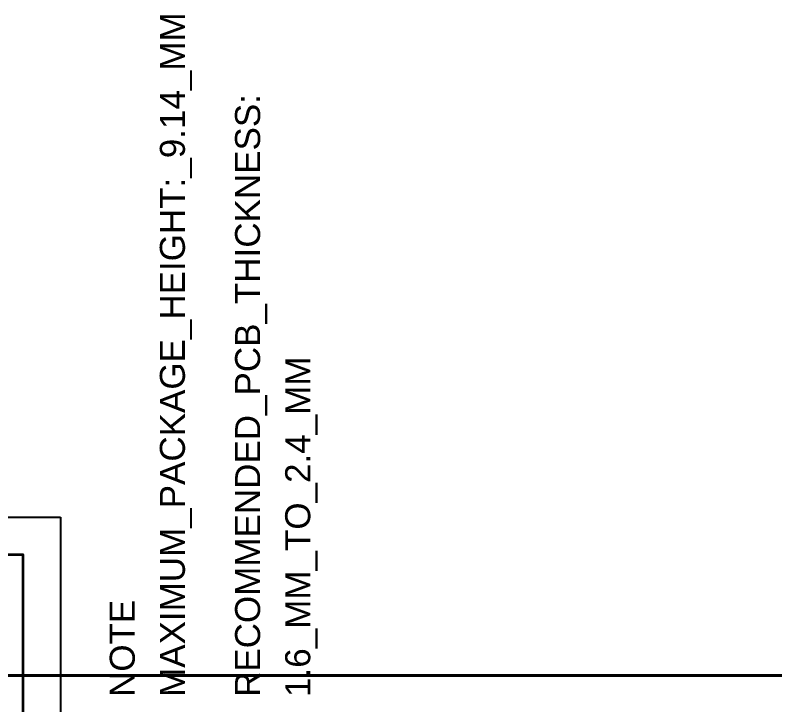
# Model space of a CAD drawing. Header units: inches. Extents: x -1.3 to 11.9, y -6.8 to 4.2.
# Drawn here: x 4.058 to 5.573, y 2.872 to 4.248 of the extents above; entities that cross this region are included whole.
import ezdxf

# ---------------------------------------------------------------- set-up
doc = ezdxf.new("R2010")
doc.units = ezdxf.units.IN
doc.header["$MEASUREMENT"] = 0
for name, color, linetype in [('AB', 56, 'Continuous'), ('Board', 76, 'Continuous'), ('FAB_DWG_INFO', 1, 'Continuous'), ('PCB_Table', 56, 'Continuous'), ('POT_INFO', 56, 'Continuous')]:
    doc.layers.add(name, color=color, linetype=linetype)
doc.styles.add('Arial', font='', dxfattribs={"height": 0.2})
doc.styles.get('Arial').set_extended_font_data('Arial')

# ---------------------------------------------------------------- blocks, each defined once
blk = doc.blocks.new('CON_1053141204_320')
at = {"layer": 'AB'}
for p, q in [((0.1927, 0.1375), (0.1927, -0.6896)), ((0.1927, -0.6896), (-0.2911, -0.6896))]:
    blk.add_line(p, q, dxfattribs=at)
at = {"layer": 'POT_INFO'}
for p, q in [((0.1177, -0.6146), (0.1177, 0.0625)), ((-0.2161, -0.6146), (0.1177, -0.6146))]:
    blk.add_line(p, q, dxfattribs=at)
for points in [[(0.1177, 0.0625, 0.005, 0.005, 0), (0.1177, -0.6146, 0.005, 0.005, 0)], [(-0.2161, -0.6146, 0.005, 0.005, 0), (0.1177, -0.6146, 0.005, 0.005, 0)]]:
    blk.add_lwpolyline(points, format="xyseb", dxfattribs=at)
blk.add_lwpolyline([(0.1165, -0.6146, 0.0025, 0.0025, 1), (0.119, -0.6146, 0.0025, 0.0025, 1)], format="xyseb", close=True, dxfattribs=at)
blk.add_lwpolyline([(0.1165, -0.6146, 0.0025, 0.0025, 1), (0.119, -0.6146, 0.0025, 0.0025, 1)], format="xyseb", close=True, dxfattribs=at)
at = {"layer": 'Board', "style": 'Arial'}
for s, p in [('NOTE', (-0.1661, -0.8375)), ('MAXIMUM_PACKAGE_HEIGHT:_9.14_MM', (-0.1661, -0.9375)), ('RECOMMENDED_PCB_THICKNESS:', (-0.1661, -1.0875)), ('1.6_MM_TO_2.4_MM', (-0.1661, -1.1875))]:
    blk.add_text(s, height=0.05, dxfattribs=at).set_placement(p)
at = {"layer": 'PCB_Table', "style": 'Arial'}
for s, p in [('NOTE', (-0.1661, -0.8375)), ('MAXIMUM_PACKAGE_HEIGHT:_9.14_MM', (-0.1661, -0.9375)), ('RECOMMENDED_PCB_THICKNESS:', (-0.1661, -1.0875)), ('1.6_MM_TO_2.4_MM', (-0.1661, -1.1875))]:
    blk.add_text(s, height=0.05, dxfattribs=at).set_placement(p)

msp = doc.modelspace()

# ---------------------------------------------------------------- linework, layer by layer
at = {"layer": 'FAB_DWG_INFO'}
msp.add_lwpolyline([(-0.2265, 2.9298, 0.00591, 0.00591, 0), (7.085, 2.9298, 0.00591, 0.00591, 0)], format="xyseb", dxfattribs=at)

# ---------------------------------------------------------------- block references
at = {"rotation": 90}
msp.add_blockref('CON_1053141204_320', (3.4589, 3.0534), dxfattribs=at)

doc.saveas('drawing.dxf')
